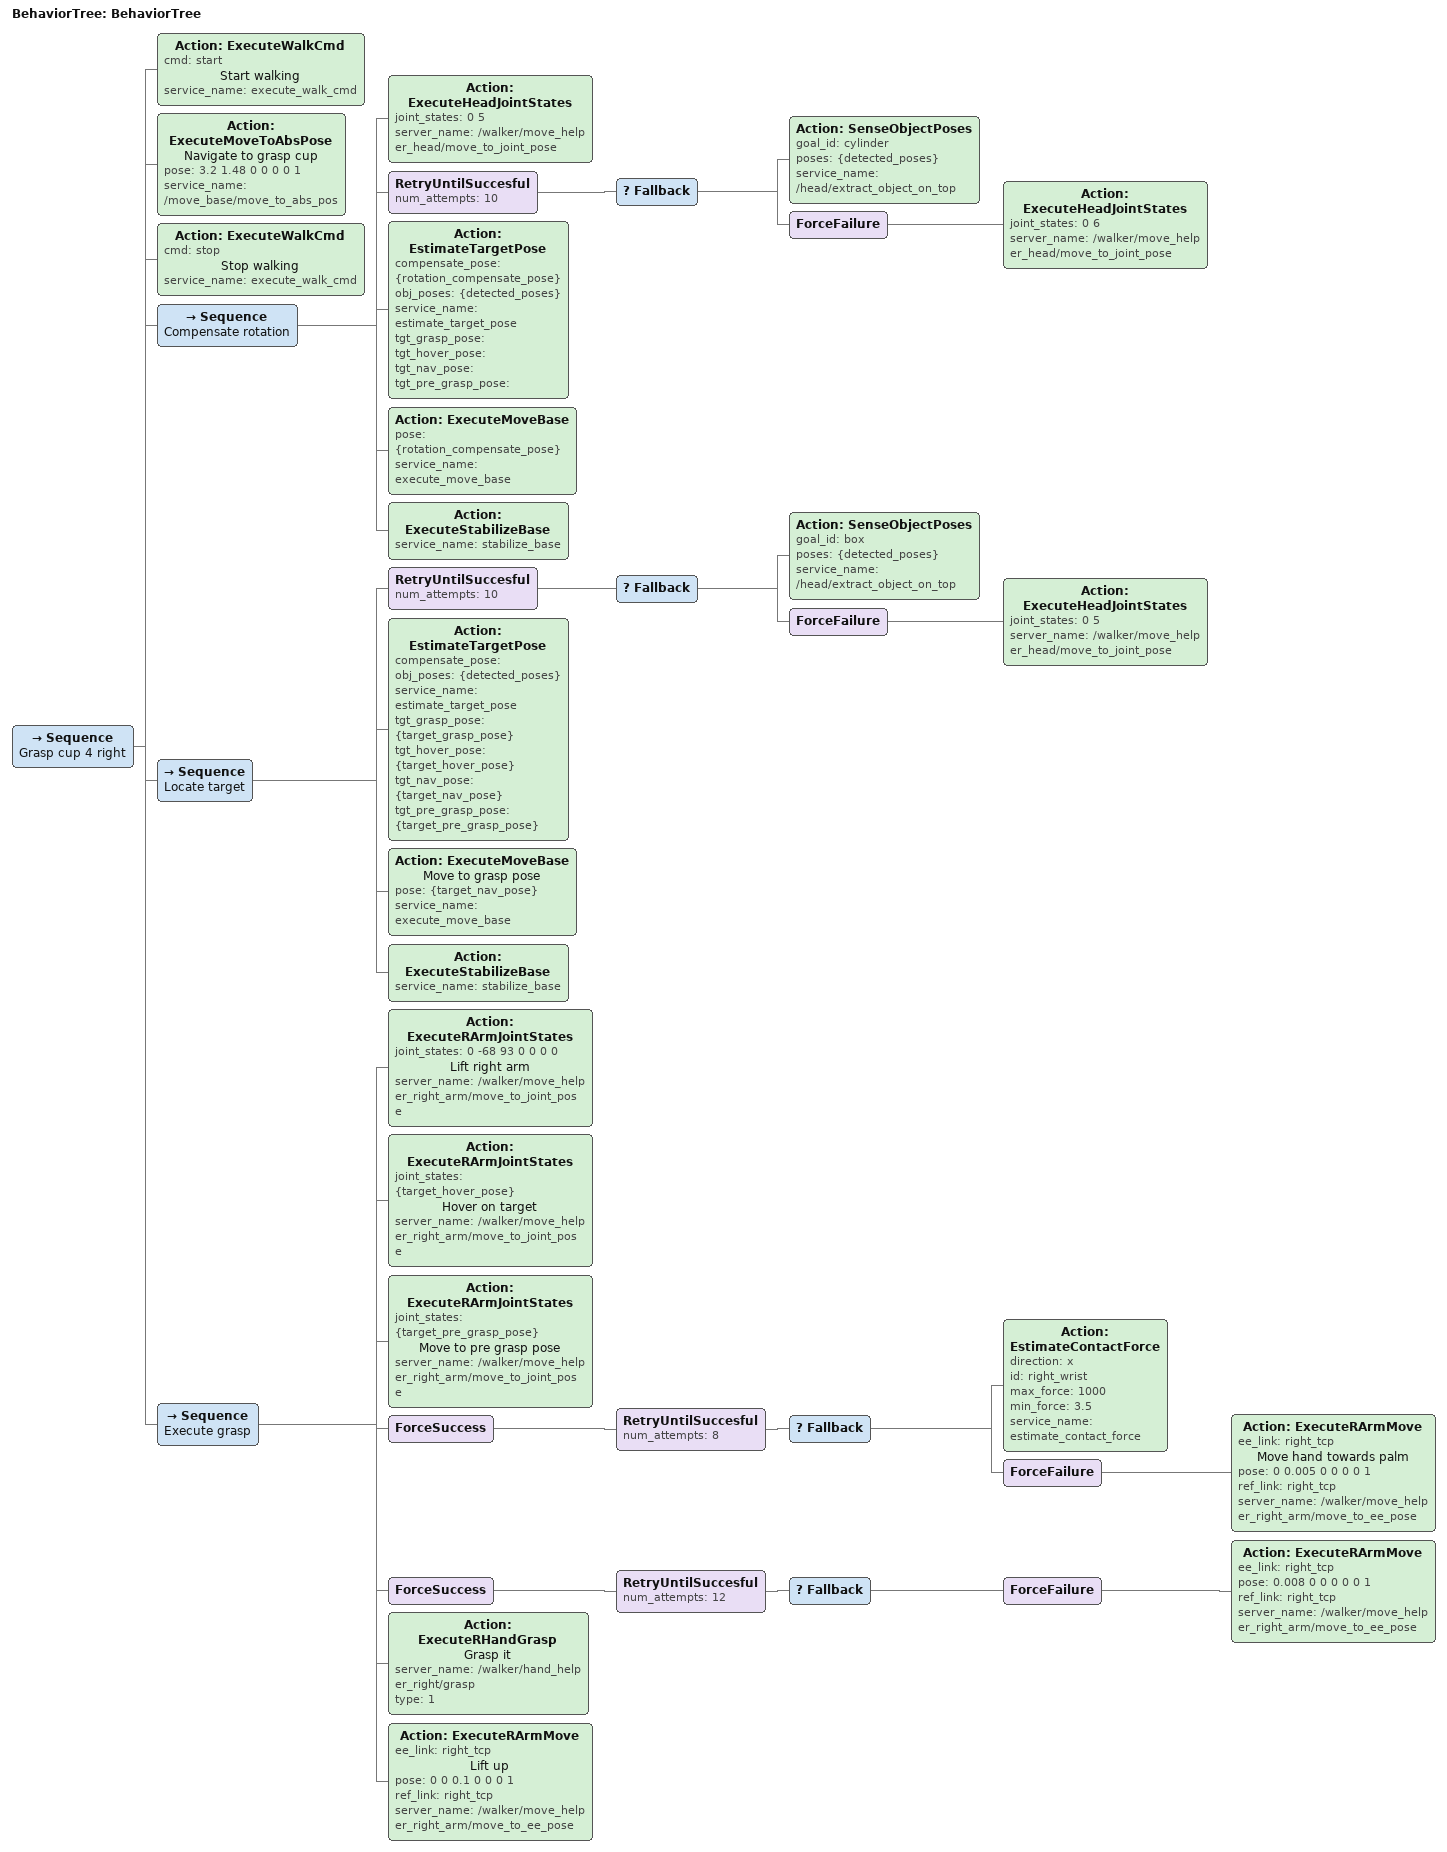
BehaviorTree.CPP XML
<?xml version="1.0"?>
<root main_tree_to_execute="BehaviorTree">
    <BehaviorTree ID="BehaviorTree">
        <Sequence name="Grasp cup 4 right">
            <Action ID="ExecuteWalkCmd" cmd="start" name="Start walking" service_name="execute_walk_cmd"/>
            <Action ID="ExecuteMoveToAbsPose" name="Navigate to grasp cup" pose="3.2 1.48 0 0 0 0 1" service_name="/move_base/move_to_abs_pos"/>
            <Action ID="ExecuteWalkCmd" cmd="stop" name="Stop walking" service_name="execute_walk_cmd"/>
            <Sequence name="Compensate rotation">
                <Action ID="ExecuteHeadJointStates" joint_states="0 5" server_name="/walker/move_helper_head/move_to_joint_pose"/>
                <RetryUntilSuccesful num_attempts="10">
                    <Fallback>
                        <Action ID="SenseObjectPoses" goal_id="cylinder" poses="{detected_poses}" service_name="/head/extract_object_on_top"/>
                        <ForceFailure>
                            <Action ID="ExecuteHeadJointStates" joint_states="0 6" server_name="/walker/move_helper_head/move_to_joint_pose"/>
                        </ForceFailure>
                    </Fallback>
                </RetryUntilSuccesful>
                <Action ID="EstimateTargetPose" compensate_pose="{rotation_compensate_pose}" obj_poses="{detected_poses}" service_name="estimate_target_pose" tgt_grasp_pose="" tgt_hover_pose="" tgt_nav_pose="" tgt_pre_grasp_pose=""/>
                <Action ID="ExecuteMoveBase" pose="{rotation_compensate_pose}" service_name="execute_move_base"/>
                <Action ID="ExecuteStabilizeBase" service_name="stabilize_base"/>
            </Sequence>
            <Sequence name="Locate target">
                <RetryUntilSuccesful num_attempts="10">
                    <Fallback>
                        <Action ID="SenseObjectPoses" goal_id="box" poses="{detected_poses}" service_name="/head/extract_object_on_top"/>
                        <ForceFailure>
                            <Action ID="ExecuteHeadJointStates" joint_states="0 5" server_name="/walker/move_helper_head/move_to_joint_pose"/>
                        </ForceFailure>
                    </Fallback>
                </RetryUntilSuccesful>
                <Action ID="EstimateTargetPose" compensate_pose="" obj_poses="{detected_poses}" service_name="estimate_target_pose" tgt_grasp_pose="{target_grasp_pose}" tgt_hover_pose="{target_hover_pose}" tgt_nav_pose="{target_nav_pose}" tgt_pre_grasp_pose="{target_pre_grasp_pose}"/>
                <Action ID="ExecuteMoveBase" name="Move to grasp pose" pose="{target_nav_pose}" service_name="execute_move_base"/>
                <Action ID="ExecuteStabilizeBase" service_name="stabilize_base"/>
            </Sequence>
            <Sequence name="Execute grasp">
                <Action ID="ExecuteRArmJointStates" joint_states="0 -68 93 0 0 0 0" name="Lift right arm" server_name="/walker/move_helper_right_arm/move_to_joint_pose"/>
                <Action ID="ExecuteRArmJointStates" joint_states="{target_hover_pose}" name="Hover on target" server_name="/walker/move_helper_right_arm/move_to_joint_pose"/>
                <Action ID="ExecuteRArmJointStates" joint_states="{target_pre_grasp_pose}" name="Move to pre grasp pose" server_name="/walker/move_helper_right_arm/move_to_joint_pose"/>
                <ForceSuccess>
                    <RetryUntilSuccesful num_attempts="8">
                        <Fallback>
                            <Action ID="EstimateContactForce" direction="x" id="right_wrist" max_force="1000" min_force="3.5" service_name="estimate_contact_force"/>
                            <ForceFailure>
                                <Action ID="ExecuteRArmMove" ee_link="right_tcp" name="Move hand towards palm" pose="0 0.005 0 0 0 0 1" ref_link="right_tcp" server_name="/walker/move_helper_right_arm/move_to_ee_pose"/>
                            </ForceFailure>
                        </Fallback>
                    </RetryUntilSuccesful>
                </ForceSuccess>
                <ForceSuccess>
                    <RetryUntilSuccesful num_attempts="12">
                        <Fallback>
                            <ForceFailure>
                                <Action ID="ExecuteRArmMove" ee_link="right_tcp" pose="0.008 0 0 0 0 0 1" ref_link="right_tcp" server_name="/walker/move_helper_right_arm/move_to_ee_pose"/>
                            </ForceFailure>
                        </Fallback>
                    </RetryUntilSuccesful>
                </ForceSuccess>
                <Action ID="ExecuteRHandGrasp" name="Grasp it" server_name="/walker/hand_helper_right/grasp" type="1"/>
                <Action ID="ExecuteRArmMove" ee_link="right_tcp" name="Lift up" pose="0 0 0.1 0 0 0 1" ref_link="right_tcp" server_name="/walker/move_helper_right_arm/move_to_ee_pose"/>
            </Sequence>
        </Sequence>
    </BehaviorTree>
</root>
